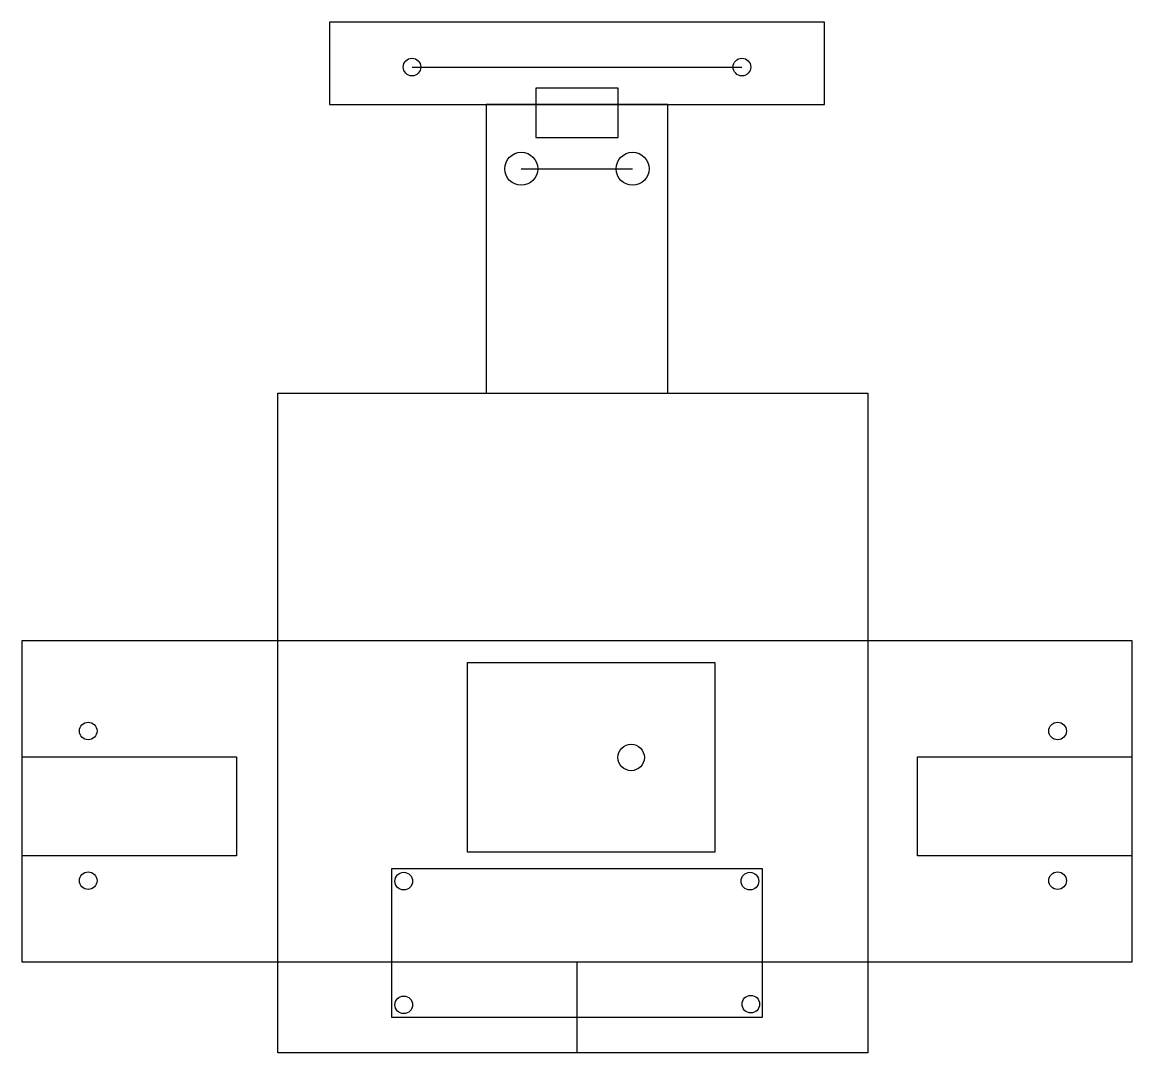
# Model space of a CAD drawing. Header units: millimetres. Extents: x 26 to 161, y 39 to 164.
import ezdxf

# ---------------------------------------------------------------- set-up
doc = ezdxf.new("R2010")
doc.units = ezdxf.units.MM

msp = doc.modelspace()

# ---------------------------------------------------------------- linework, layer by layer
for p, q in [((73.73, 158.56), (113.73, 158.56)), ((86.98, 146.22), (100.48, 146.22)), ((93.73, 50), (93.73, 39))]:
    msp.add_line(p, q)
for points in [[(63.73, 154), (123.73, 154), (123.73, 164), (63.73, 164)], [(88.73, 150), (98.73, 150), (98.73, 156), (88.73, 156)], [(82.73, 119), (104.73, 119), (104.73, 154), (82.73, 154)], [(57.47, 119), (129, 119), (129, 39), (57.47, 39)], [(26.47, 89), (161, 89), (161, 50), (26.47, 50)], [(80.45, 63.32), (80.45, 86.32), (110.45, 86.32), (110.45, 63.32)], [(26.47, 74.88), (52.47, 74.88), (52.47, 62.88), (26.47, 62.88)], [(135, 74.88), (161, 74.88), (161, 62.88), (135, 62.88)], [(71.23, 43.32), (116.23, 43.32), (116.23, 61.32), (71.23, 61.32)]]:
    msp.add_lwpolyline(points, close=True)
for centre, radius in [((73.73, 158.56), 1.07), ((113.73, 158.56), 1.07), ((86.98, 146.22), 2), ((100.48, 146.22), 2), ((34.47, 78.03), 1.07), ((152, 78.03), 1.07), ((100.3, 74.82), 1.6), ((34.47, 59.88), 1.07), ((72.73, 59.82), 1.07), ((114.7, 59.82), 1.07), ((152, 59.88), 1.07), ((72.73, 44.82), 1.07), ((114.81, 44.9), 1.07)]:
    msp.add_circle(centre, radius)

doc.saveas('drawing.dxf')
